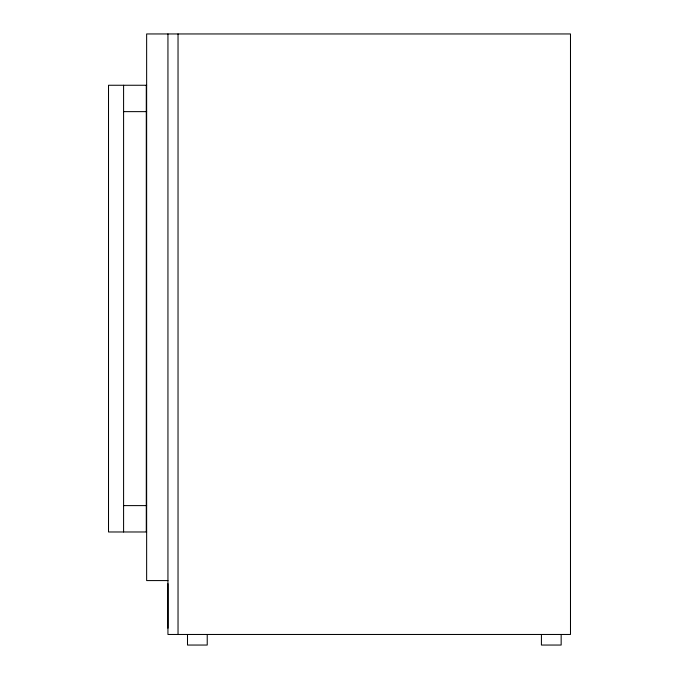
<?xml version="1.0" encoding="UTF-8"?>
<svg xmlns="http://www.w3.org/2000/svg" width="679" height="679" viewBox="0 0 679 679"><rect width="100%" height="100%" fill="white"/><g stroke="black" fill="none" stroke-linecap="round" stroke-linejoin="round"><path stroke-width="1.02" d="M146.639 85.257L108.513 85.257L108.513 531.98L146.639 531.98M123.586 111.636L146.639 111.636M123.586 505.609L146.639 505.609M167.942 580.579L146.639 580.579L146.639 33.95L570.487 33.95L570.487 634.466L167.942 634.466L167.942 33.95M167.942 583.694L167.942 628.185M561.16 634.466L561.16 645.05L541.418 645.05L541.418 634.466M207.231 634.466L207.231 645.05L187.497 645.05L187.497 634.466M178.034 33.95L178.034 634.466M146.282 85.257L146.282 531.98M123.586 85.257L123.586 531.98"/></g></svg>
